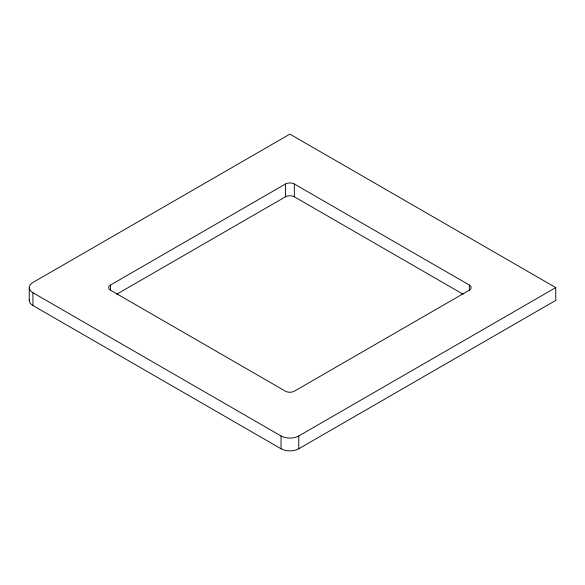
<?xml version="1.0" encoding="UTF-8"?>
<svg xmlns="http://www.w3.org/2000/svg" width="585" height="585" viewBox="0 0 585 585"><rect width="100%" height="100%" fill="white"/><g stroke="black" fill="none" stroke-linecap="round" stroke-linejoin="round"><path stroke-width="0.88" d="M110.455 290.526L110.455 285.049L285.473 184.004A6.267 3.62 0 0 1 294.335 184.004L469.353 285.049L469.353 290.526M116.766 294.196L285.473 196.794A6.267 3.62 0 0 1 294.335 196.794L463.042 294.196M555.75 287.601L289.904 134.119L32.921 282.489A12.534 7.232 0 0 0 32.921 292.719L281.041 435.971A12.534 7.232 0 0 0 298.767 435.971L555.75 287.601L555.75 300.39L298.767 448.761A12.534 7.232 0 0 1 281.041 448.761L32.921 305.509A12.534 7.232 0 0 1 29.36 299.447M298.767 435.971L298.767 448.761M294.335 184.004L294.335 196.794M285.473 184.004L285.473 196.794M281.041 435.971L281.041 448.761M32.921 292.719L32.921 305.509M29.25 287.601L29.25 300.39M110.455 285.049A6.267 3.62 0 0 0 110.455 290.16L285.473 391.204A6.267 3.62 0 0 0 294.335 391.204L469.353 290.16A6.267 3.62 0 0 0 469.353 285.049"/></g></svg>
